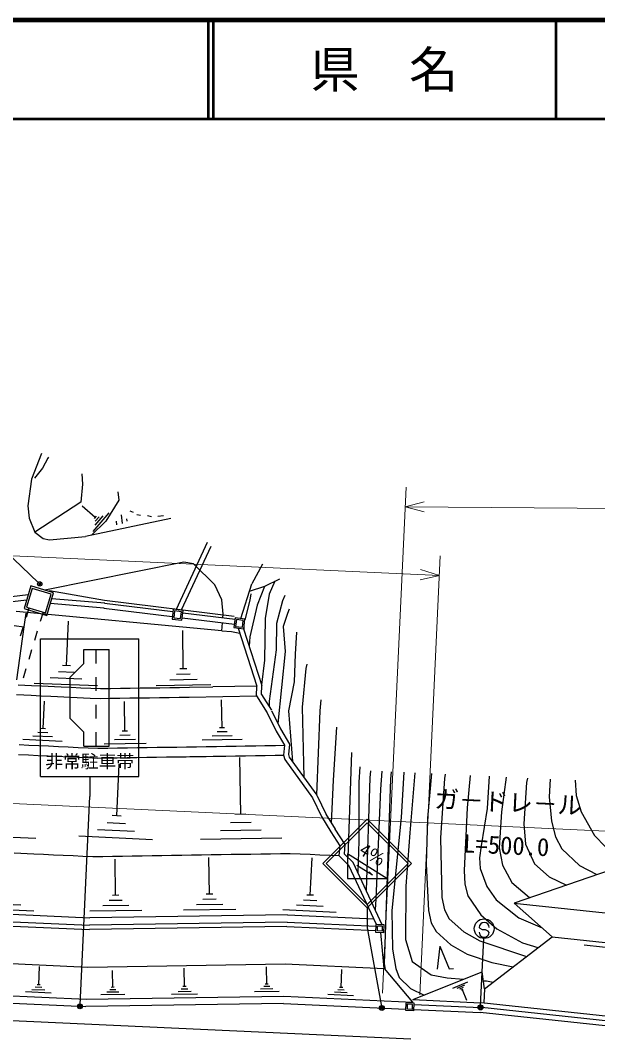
# Model space of a CAD drawing. Units: millimetres, scale not verified. Extents: x 40000 to 680000, y 20000 to 380000.
# Drawn here: x 278684 to 337266, y 277148 to 380000 of the extents above; entities that cross this region are included whole.
import ezdxf
from ezdxf.enums import TextEntityAlignment as Align

# ---------------------------------------------------------------- set-up
doc = ezdxf.new("R2010")
doc.units = ezdxf.units.MM
doc.header["$LTSCALE"] = 1000
doc.header["$PDMODE"] = 32
doc.header["$PDSIZE"] = 500
for name, color, linetype, lineweight in [('M-BGD', 7, 'Continuous', 25), ('M-BMK-ROW', 30, 'Continuous', 25), ('M-STR-HTXT', 7, 'Continuous', 13), ('M-STR-STRC', 7, 'Continuous', 25), ('M-TTL', 2, 'Continuous', 140), ('M-TTL-LINE', 7, 'Continuous', 50)]:
    doc.layers.add(name, color=color, linetype=linetype, lineweight=lineweight)
doc.layers.add('M-TTL-TXT', color=7, linetype='Continuous')
doc.styles.add('@ＭＳ ゴシック', font='')
doc.styles.add('ＭＳ ゴシック', font='')
doc.styles.get('@ＭＳ ゴシック').set_extended_font_data('@MS Gothic')
doc.styles.get('ＭＳ ゴシック').set_extended_font_data('MS Gothic')

msp = doc.modelspace()

# ---------------------------------------------------------------- linework, layer by layer
at = {"layer": 'M-BGD'}
for p, q in [((280839, 336025), (279831, 333436)), ((284939, 333968), (285004, 332919)), ((285004, 332919), (284812, 331101)), ((288687, 331310), (287378, 329179)), ((288589, 332137), (288687, 331310)), ((284812, 331101), (280168, 328049)), ((286282, 329549), (284968, 330680)), ((289814, 330222), (290152, 330071)), ((293948, 329450), (285291, 327626)), ((287378, 329179), (285911, 327757)), ((287653, 330002), (286037, 328125)), ((286383, 329666), (286181, 329432)), ((287061, 329695), (286253, 328756)), ((286672, 329622), (286268, 329153)), ((288404, 329162), (288448, 328785)), ((288905, 329796), (289009, 328915)), ((289462, 329415), (289491, 329163)), ((290497, 329856), (290891, 329775)), ((291600, 329732), (291994, 329651)), ((292632, 329662), (293200, 329730)), ((297642, 327004), (294485, 320195)), ((298010, 326610), (295006, 320131)), ((295289, 325009), (281161, 322173)), ((296246, 324824), (295289, 325009)), ((298410, 322706), (296246, 324824)), ((303243, 324788), (302172, 322809)), ((304977, 323285), (303461, 322530)), ((281663, 322144), (287233, 321139)), ((299129, 321168), (298410, 322706)), ((301048, 319282), (302172, 322809)), ((303461, 322530), (301921, 322022)), ((272262, 320403), (279337, 321187)), ((272404, 320922), (279494, 321707)), ((287251, 320832), (281875, 321289)), ((287233, 321139), (300374, 319534)), ((299263, 319721), (299129, 321168)), ((299120, 318042), (278257, 319984)), ((279557, 320360), (279268, 319403)), ((280993, 319926), (280704, 318969)), ((287208, 320334), (281727, 320800)), ((287171, 320339), (294110, 319486)), ((287232, 320835), (294171, 319982)), ((279247, 319845), (279050, 318441)), ((283382, 314500), (283561, 319010)), ((295102, 319364), (300408, 318711)), ((295163, 319860), (300469, 319208)), ((299120, 318042), (299190, 318861)), ((299232, 319360), (299263, 319721)), ((278059, 318580), (279050, 318441)), ((279050, 318441), (278295, 313068)), ((278979, 318445), (278689, 317488)), ((280414, 318011), (280125, 317054)), ((295226, 314173), (295163, 318061)), ((299120, 318042), (300117, 317984)), ((300118, 317984), (300953, 317815)), ((300796, 318306), (302678, 312426)), ((301342, 318239), (303179, 312500)), ((301380, 318416), (301361, 318182)), ((279836, 316097), (279547, 315140)), ((279257, 314182), (278968, 313225)), ((284162, 313823), (282551, 313887)), ((283785, 314484), (282980, 314515)), ((295573, 314178), (294879, 314167)), ((286528, 312439), (280084, 312694)), ((284942, 313147), (281721, 313275)), ((296632, 313084), (293855, 313040)), ((295929, 313628), (294540, 313606)), ((278478, 312559), (279839, 312496)), ((279839, 312496), (280838, 312450)), ((280838, 312450), (282836, 312357)), ((282836, 312357), (283835, 312311)), ((283835, 312311), (284834, 312264)), ((284834, 312264), (285833, 312218)), ((285833, 312218), (286832, 312171)), ((286832, 312171), (287833, 312187)), ((287833, 312187), (288835, 312204)), ((288835, 312204), (289837, 312220)), ((289837, 312220), (290839, 312236)), ((290839, 312236), (291841, 312252)), ((291841, 312252), (292842, 312268)), ((298030, 312551), (292475, 312462)), ((292842, 312268), (293844, 312284)), ((293844, 312284), (294846, 312300)), ((294846, 312300), (295848, 312316)), ((295848, 312316), (298228, 312354)), ((302678, 312426), (298228, 312354)), ((302664, 311427), (302678, 312426)), ((303166, 311567), (303179, 312500)), ((280999, 308110), (281128, 310907)), ((289297, 307860), (289249, 310854)), ((299153, 308189), (299107, 311034)), ((302664, 311427), (303738, 309704)), ((303166, 311567), (304163, 309969)), ((303738, 309704), (304653, 307848)), ((304187, 309926), (305102, 308069)), ((281479, 307688), (280481, 307734)), ((281248, 308099), (280749, 308122)), ((289564, 307864), (289029, 307855)), ((299667, 307791), (298652, 307775)), ((299407, 308193), (298899, 308185)), ((304653, 307848), (305487, 306422)), ((305085, 308100), (306000, 306535)), ((282941, 306819), (278945, 307004)), ((281960, 307265), (279963, 307358)), ((291456, 306611), (287178, 306542)), ((290380, 307021), (288241, 306987)), ((289838, 307440), (288769, 307423)), ((301204, 307003), (297141, 306938)), ((300182, 307393), (298150, 307360)), ((306000, 306535), (305899, 305473)), ((305487, 306422), (305391, 305422)), ((305899, 305473), (305976, 305219)), ((312288, 305681), (311920, 295039)), ((288466, 299257), (288710, 304502)), ((301046, 299409), (300954, 305188)), ((305391, 305422), (305522, 304993)), ((305522, 304993), (308345, 301102)), ((305976, 305219), (308776, 301359)), ((308776, 301359), (309708, 299401)), ((308345, 301102), (309257, 299186)), ((301562, 299417), (300530, 299400)), ((309684, 299445), (310614, 297909)), ((289368, 298465), (287495, 298552)), ((288935, 299236), (287998, 299279)), ((302092, 298599), (300027, 298566)), ((309257, 299186), (310186, 297650)), ((280257, 296944), (272487, 297304)), ((290270, 297672), (286524, 297846)), ((303137, 297790), (299009, 297724)), ((310186, 297650), (311095, 296219)), ((310608, 297918), (311607, 296346)), ((292108, 296836), (284615, 297183)), ((305214, 296998), (296958, 296865)), ((311095, 296219), (311013, 295222)), ((311607, 296346), (311531, 295417)), ((346069, 296355), (328774, 290413)), ((311013, 295222), (312030, 294236)), ((311531, 295417), (312444, 294531)), ((288357, 291197), (288298, 294878)), ((297873, 291319), (297813, 295042)), ((308109, 291209), (308285, 294999)), ((314832, 288232), (312030, 294236)), ((315393, 288211), (312444, 294531)), ((183203, 293663), (285755, 288903)), ((183406, 292903), (285720, 288153)), ((183525, 292457), (285699, 287714)), ((288686, 291202), (288028, 291191)), ((298205, 291324), (297540, 291313)), ((308448, 291194), (307771, 291225)), ((278730, 290202), (276015, 290328)), ((289689, 290166), (287059, 290124)), ((289023, 290681), (287708, 290660)), ((299219, 290276), (296560, 290234)), ((298546, 290798), (297216, 290776)), ((309412, 290064), (306706, 290190)), ((308761, 290637), (307408, 290699)), ((328774, 290413), (345758, 288588)), ((332634, 286988), (328774, 290413)), ((280062, 289596), (274633, 289848)), ((291012, 289661), (285753, 289577)), ((305791, 289224), (285755, 288903)), ((300557, 289766), (295239, 289681)), ((310741, 289460), (305327, 289711)), ((305791, 289224), (314559, 288817)), ((65492, 288349), (318320, 276613)), ((305736, 288035), (285699, 287714)), ((305756, 288475), (285720, 288153)), ((305736, 288035), (314767, 287616)), ((305756, 288475), (314783, 288056)), ((314760, 287434), (314790, 288233)), ((315589, 288204), (314790, 288233)), ((314916, 287578), (314934, 288078)), ((315434, 288059), (314934, 288078)), ((315415, 287560), (315434, 288059)), ((315560, 287404), (315589, 288204)), ((125509, 287315), (285336, 279896)), ((315560, 287404), (314760, 287434)), ((315415, 287560), (314916, 287578)), ((315599, 283762), (315262, 287415)), ((325773, 281719), (332634, 286988)), ((332634, 286988), (345637, 285590)), ((225587, 286689), (285523, 283907)), ((321258, 286037), (320989, 283697)), ((321258, 286037), (322179, 283729)), ((335884, 286166), (342100, 285498)), ((280552, 282116), (280638, 283960)), ((285523, 283907), (305559, 284228)), ((303688, 282179), (303660, 283931)), ((305559, 284228), (315599, 283762)), ((225436, 283428), (285371, 280645)), ((288066, 281858), (288039, 283572)), ((295339, 281940), (295310, 283785)), ((311233, 281843), (311317, 283656)), ((315599, 283762), (318482, 280360)), ((318505, 280609), (325529, 283446)), ((322179, 283729), (322645, 283765)), ((325773, 281719), (325529, 283446)), ((280869, 281837), (280210, 281867)), ((280717, 282108), (280387, 282123)), ((288219, 281861), (287913, 281856)), ((295504, 281943), (295175, 281938)), ((304004, 281934), (303379, 281924)), ((303844, 282182), (303531, 282177)), ((311395, 281836), (311071, 281851)), ((322553, 281780), (324099, 282422)), ((323004, 281786), (323777, 282107)), ((323261, 281712), (323648, 281872)), ((325659, 282527), (325983, 282502)), ((325983, 282502), (326647, 282390)), ((281833, 281264), (279198, 281386)), ((281186, 281558), (279869, 281619)), ((285371, 280645), (305408, 280967)), ((289302, 281143), (286854, 281104)), ((288686, 281378), (287462, 281359)), ((288376, 281618), (287764, 281608)), ((296670, 281171), (294034, 281129)), ((296007, 281424), (294689, 281403)), ((295673, 281682), (295014, 281672)), ((304951, 281449), (302449, 281409)), ((304321, 281689), (303070, 281669)), ((305408, 280967), (318494, 280359)), ((312492, 281006), (309902, 281126)), ((311857, 281295), (310562, 281355)), ((311545, 281569), (310897, 281599)), ((318269, 281729), (319648, 281071)), ((323422, 281597), (323615, 281678)), ((323519, 281637), (323969, 280555)), ((325773, 281719), (325709, 280285)), ((305373, 280217), (285336, 279896)), ((305373, 280217), (317810, 279640)), ((317803, 279500), (317840, 280299)), ((318639, 280262), (317840, 280299)), ((317960, 279643), (317983, 280143)), ((318483, 280119), (317983, 280143)), ((318460, 279620), (318483, 280119)), ((318493, 280610), (325388, 280300)), ((318602, 279463), (318639, 280262)), ((318633, 280123), (325366, 279820)), ((345312, 278153), (325440, 280297)), ((345290, 277673), (325516, 279804)), ((318602, 279463), (317803, 279500)), ((318460, 279620), (317960, 279643)), ((318609, 279603), (325343, 279301)), ((345258, 277154), (325343, 279301))]:
    msp.add_line(p, q, dxfattribs=at)
for points in [[(281535, 335676), (281466, 335549), (280946, 334531), (280142, 333543)], [(279831, 333436), (279452, 330719), (279601, 329461), (280168, 328049)], [(280168, 328049), (280997, 327393), (281651, 327279), (285291, 327626)], [(304516, 323061), (303936, 321751), (303537, 319280), (303448, 315060), (303163, 312550)], [(303461, 322530), (302709, 320649), (301963, 317435), (301908, 316471)], [(302088, 321787), (301973, 321136), (301469, 319145)], [(305512, 321614), (305282, 321081), (304684, 318778), (304631, 316093), (303939, 310908), (303918, 310362)], [(305956, 320226), (305779, 319800), (305348, 318473), (305544, 315945), (304818, 308645)], [(306702, 317895), (306573, 315684), (306484, 312867), (305885, 309926), (306288, 304789)], [(307742, 314648), (307656, 314218), (307289, 310284), (307463, 303169)], [(278296, 311567), (279793, 311497), (280792, 311451), (281791, 311404), (283788, 311312), (285786, 311219), (286785, 311172), (287787, 311189), (288789, 311205), (289791, 311221), (290792, 311237), (291794, 311253), (292796, 311269), (293798, 311285), (294800, 311301), (295802, 311317), (302664, 311427)], [(309164, 311031), (309060, 309919), (308740, 301409)], [(310780, 308265), (310431, 302874), (310236, 298533)], [(278516, 305490), (279515, 305444), (280514, 305397), (281513, 305351), (282512, 305305), (283510, 305258), (284509, 305212), (285508, 305165), (286507, 305119), (287509, 305135), (288511, 305151), (289513, 305167), (290515, 305183), (291516, 305199), (292518, 305215), (293520, 305232), (294522, 305248), (295524, 305264), (296525, 305280), (297527, 305296), (298529, 305312), (299531, 305328), (300533, 305344), (301535, 305360), (302536, 305376), (303538, 305392), (304540, 305408), (305391, 305422)], [(278516, 305490), (279515, 305444), (280514, 305397), (281513, 305351), (282512, 305305), (283510, 305258), (284509, 305212), (285508, 305165), (286507, 305119), (287509, 305135), (288511, 305151), (289513, 305167), (290515, 305183), (291516, 305199), (292518, 305215), (293520, 305232), (305391, 305422)], [(278562, 306489), (279561, 306443), (280560, 306396), (281559, 306350), (282558, 306303), (283557, 306257), (284556, 306211), (285555, 306164), (286554, 306118), (287555, 306134), (288557, 306150), (289559, 306166), (290561, 306182), (291563, 306198), (292565, 306214), (293566, 306230), (294568, 306246), (295570, 306263), (296572, 306279), (297574, 306295), (298575, 306311), (299577, 306327), (300579, 306343), (301581, 306359), (302583, 306375), (303585, 306391), (304586, 306407), (305487, 306422)], [(278562, 306489), (279561, 306443), (280560, 306396), (281559, 306350), (282558, 306303), (283557, 306257), (284556, 306211), (285555, 306164), (286554, 306118), (287555, 306134), (288557, 306150), (289559, 306166), (290561, 306182), (291563, 306198), (292565, 306214), (293566, 306230), (305487, 306422)], [(313135, 304232), (313041, 302672), (313039, 296740), (312931, 293487)], [(314221, 303833), (314152, 303123), (313774, 291681)], [(315371, 303779), (315223, 301974), (314739, 290815), (314687, 289725)], [(316319, 303735), (316254, 302989), (315595, 284274), (315694, 283659)], [(317581, 303677), (317317, 299096), (316374, 289667), (316435, 285714), (316781, 283775), (317133, 282859), (318269, 281729)], [(318720, 303624), (318217, 297544), (317783, 292133), (317751, 286700), (318436, 284482)], [(320398, 303546), (319999, 299030), (319849, 294356), (320087, 289659), (320376, 288415), (320867, 287515), (322360, 286159), (324007, 285229), (326540, 284379), (328671, 283944)], [(321800, 303481), (321737, 303063), (321325, 297019), (321467, 290971), (321731, 289725), (322184, 288821), (323675, 287477), (325319, 286572), (330049, 285002)], [(324338, 303363), (324010, 300079), (323700, 293726), (323801, 292333), (324095, 291154), (325416, 289202), (327030, 287796), (329632, 286366), (331207, 285892)], [(326239, 303275), (326041, 300000), (325425, 296228), (325289, 295000), (325341, 293920), (326033, 292086), (326975, 290728), (329265, 288916), (331628, 287879), (331630, 287879)], [(327990, 303194), (327515, 299664), (327270, 296000), (327618, 294253), (328555, 292511), (330358, 290957)], [(330130, 303094), (330030, 302640), (329781, 298465), (329926, 296377), (330867, 294381), (332355, 293062), (334093, 292241)], [(332449, 302987), (332351, 301193), (332578, 298732), (332986, 297122), (333616, 295920), (335417, 294229), (337161, 293295)], [(334983, 302869), (335087, 301325), (335579, 299661), (336924, 297269), (338071, 296127), (339550, 294998), (340455, 294426)], [(278052, 295501), (280050, 295408), (281049, 295362), (282048, 295315), (283047, 295269), (284046, 295223), (285045, 295176), (286044, 295130), (287045, 295146), (288047, 295162), (289049, 295178), (290051, 295194), (291053, 295210), (292054, 295226), (293056, 295242), (294058, 295258), (295060, 295274), (296062, 295290), (297064, 295307), (298065, 295323), (299067, 295339), (300069, 295355), (301071, 295371), (302073, 295387), (303075, 295403), (304076, 295419), (305078, 295435), (306080, 295451), (307079, 295405), (308078, 295358), (309077, 295312), (310076, 295266), (311013, 295222)], [(278052, 295501), (280050, 295408), (281049, 295362), (282048, 295315), (283047, 295269), (284046, 295223), (285045, 295176), (286044, 295130), (287045, 295146), (288047, 295162), (289049, 295178), (294038, 295258)], [(318436, 284482), (320353, 283124), (321989, 282819), (323650, 282687)]]:
    msp.add_lwpolyline(points, dxfattribs=at)
for points in [[(279069, 320299), (281366, 319604), (282060, 321902), (279763, 322596)], [(279318, 320432), (281232, 319854), (281811, 321768), (279896, 322347)], [(294079, 319237), (295072, 319115), (295194, 320108), (294201, 320230)], [(294246, 319368), (294941, 319283), (295027, 319977), (294332, 320063)], [(300365, 318359), (301358, 318237), (301479, 319229), (300487, 319351)], [(300532, 318489), (301227, 318404), (301312, 319099), (300618, 319184)]]:
    msp.add_lwpolyline(points, close=True, dxfattribs=at)
at = {"layer": 'M-BMK-ROW'}
for p, q in [((274013, 329117), (280499, 322953)), ((280801, 322975), (280522, 322621)), ((280485, 322937), (280838, 322659))]:
    msp.add_line(p, q, dxfattribs=at)
msp.add_circle((280662, 322798), 225, dxfattribs=at)
at = {"layer": 'M-STR-HTXT'}
for p, q in [((67676, 335409), (321203, 323641)), ((315432, 281272), (317817, 332630)), ((319660, 331132), (317724, 330632)), ((317724, 330632), (458857, 329362)), ((317724, 330632), (319651, 330097)), ((319228, 281097), (321296, 325638)), ((321203, 323641), (319297, 324247)), ((319249, 323213), (321203, 323641)), ((66512, 310326), (440800, 292952))]:
    msp.add_line(p, q, dxfattribs=at)
at = {"layer": 'M-STR-STRC'}
for p, q in [((280726, 303237), (280726, 317237)), ((280726, 317237), (290726, 317237)), ((290726, 303237), (290726, 317237)), ((285136, 314737), (285136, 316137)), ((285136, 316137), (287690, 316137)), ((286381, 314737), (286381, 316137)), ((287690, 306337), (287690, 316137)), ((285136, 314737), (283762, 313337)), ((283762, 309137), (283762, 313337)), ((286381, 311937), (286381, 313337)), ((286381, 309137), (286381, 310537)), ((283762, 309137), (285136, 307737)), ((285136, 306337), (285136, 307737)), ((286381, 306337), (286381, 307737)), ((285136, 306337), (287690, 306337)), ((280726, 303237), (290726, 303237)), ((285726, 303237), (285726, 301237)), ((284744, 280074), (285726, 301237)), ((309377, 294410), (313877, 298910)), ((309731, 294410), (313877, 298556)), ((318377, 294410), (313877, 298910)), ((318024, 294410), (313877, 298556)), ((311877, 295410), (311877, 292910)), ((315877, 292910), (311877, 295410)), ((309378, 294410), (313877, 289910)), ((309731, 294410), (313877, 290263)), ((314412, 293236), (312812, 294236)), ((313877, 289910), (318377, 294410)), ((313877, 290263), (318024, 294410)), ((314412, 293236), (314079, 293592)), ((311877, 292910), (315877, 292910)), ((313878, 289910), (313878, 287910)), ((313878, 287910), (315335, 279901)), ((325346, 287821), (325246, 287939)), ((325591, 287682), (325346, 287821)), ((325891, 287680), (325591, 287682)), ((326137, 287568), (325891, 287680)), ((326242, 287432), (326137, 287568)), ((325382, 279969), (325699, 286812))]:
    msp.add_line(p, q, dxfattribs=at)
for centre, radius in [((325745, 287811), 1000), ((284737, 279924), 150), ((284737, 279924), 120), ((284737, 279924), 90), ((284737, 279924), 60), ((284737, 279924), 30), ((315362, 279754), 150), ((315362, 279754), 120), ((315362, 279754), 90), ((315362, 279754), 60), ((315362, 279754), 30), ((325375, 279819), 150), ((325375, 279819), 120), ((325375, 279819), 90), ((325375, 279819), 60), ((325375, 279819), 30)]:
    msp.add_circle(centre, radius, dxfattribs=at)
for centre, start, end in [((325746, 287936), 359.55488, 179.55488), ((325742, 287436), 179.55488, 359.55488)]:
    msp.add_arc(centre, 500, start, end, dxfattribs=at)
for p in [(284737, 279924), (315362, 279754), (325375, 279819)]:
    msp.add_point(p, dxfattribs=at)
at = {"layer": 'M-TTL'}
msp.add_line((680000, 380000), (40000, 380000), dxfattribs=at)
at = {"layer": 'M-TTL-LINE'}
for p, q in [((297750, 380000), (297750, 370000)), ((298250, 380000), (298250, 370000)), ((333000, 380000), (333000, 370000)), ((40000, 370000), (680000, 370000))]:
    msp.add_line(p, q, dxfattribs=at)

# ---------------------------------------------------------------- texts
at = {"layer": 'M-STR-HTXT', "style": 'ＭＳ ゴシック'}
msp.add_text('ガ－ドレ－ル', height=1833, rotation=357.342, dxfattribs=at).set_placement((328127, 299183), align=Align.BOTTOM_CENTER)
at = {"layer": 'M-STR-HTXT', "style": '@ＭＳ ゴシック'}
msp.add_text('L=500.0', height=1833, rotation=357.342, dxfattribs=at).set_placement((328034, 297185), align=Align.TOP_CENTER)
at = {"layer": 'M-STR-STRC', "style": 'ＭＳ ゴシック'}
msp.add_text('非常駐車帯', height=1320, dxfattribs=at).set_placement((285726, 304787), align=Align.MIDDLE_CENTER)
msp.add_text('4％', height=1320, rotation=327.995, dxfattribs=at).set_placement((313877, 294410), align=Align.BOTTOM_CENTER)
at = {"layer": 'M-TTL-TXT', "style": 'ＭＳ ゴシック'}
msp.add_text('県\u3000名', height=3666, dxfattribs=at).set_placement((315625, 375000), align=Align.MIDDLE_CENTER)

doc.saveas('drawing.dxf')
